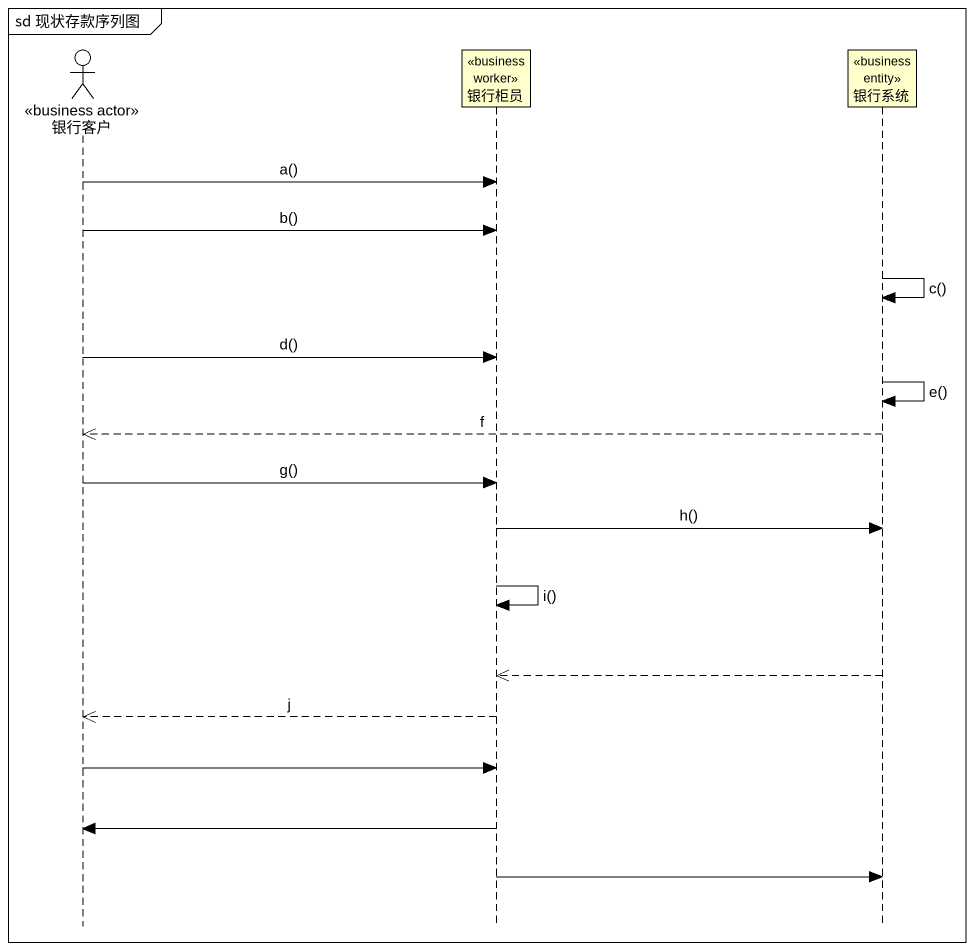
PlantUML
@startuml
mainframe sd 现状存款序列图
hide footbox
actor 银行客户 <<business actor>>
participant 银行柜员 <<business worker>>
participant 银行系统 <<business entity>>

银行客户 -> 银行柜员 : a()
银行客户 -> 银行柜员 : b()
银行系统 -> 银行系统 : c()
银行客户 -> 银行柜员 : d()
银行系统 -> 银行系统 : e()
银行系统 -->> 银行客户 : f
银行客户 -> 银行柜员 : g()
银行柜员 -> 银行系统 : h()
银行柜员 -> 银行柜员 : i()
银行系统 -->> 银行柜员
银行柜员 -->> 银行客户 : j
银行客户 -> 银行柜员
银行柜员 -> 银行客户
银行柜员 -> 银行系统
@enduml
